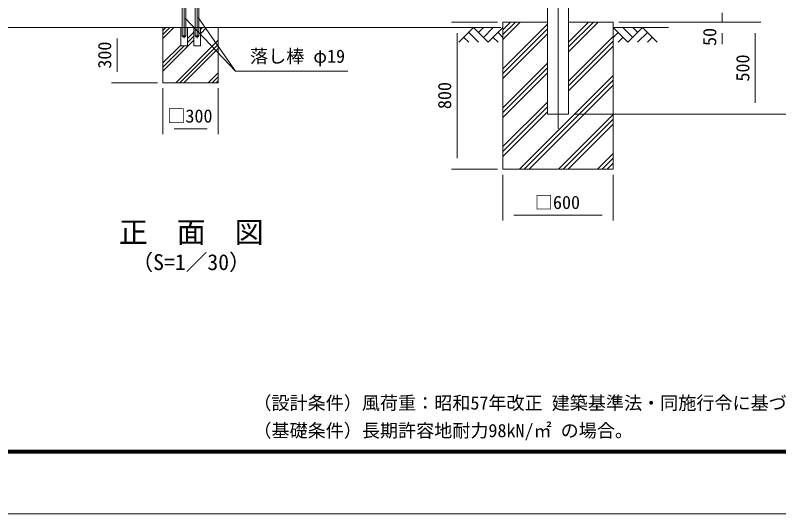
# Model space of a CAD drawing. Units: millimetres, scale not verified. Extents: x -6300 to 6300, y -4455 to 4455.
# Drawn here: x -2275 to 1879, y -4455 to -1743 of the extents above; entities that cross this region are included whole.
import ezdxf
from ezdxf.enums import TextEntityAlignment as Align

# ---------------------------------------------------------------- set-up
doc = ezdxf.new("R2010")
doc.units = ezdxf.units.MM
doc.header["$LTSCALE"] = 30
doc.linetypes.add('USER1', pattern=[50.8, 31.75, -6.35, 6.35, -6.35])
for name, color, linetype, lineweight in [('0-0_D-DCR-HCH', 7, 'Continuous', 9), ('0-1_D-STR4', 7, 'Continuous', 9), ('0-2_D-STR1', 1, 'Continuous', 18), ('0-3_D-STR3', 3, 'Continuous', 13), ('0-4_D-BMK', 2, 'USER1', 13), ('0-5_D-BGD', 7, 'Continuous', 9), ('0-6_D-STR-DIM', 7, 'Continuous', 9), ('0-8_D-STR-TXT', 7, 'Continuous', 9), ('0-9_D-TTL-TXT', 7, 'Continuous', 18), ('0-B_D-TTL', 7, 'Continuous', 9)]:
    doc.layers.add(name, color=color, linetype=linetype, lineweight=lineweight)
doc.styles.add('ＭＳ ゴシック', font='')
doc.styles.get('ＭＳ ゴシック').set_extended_font_data('MS Gothic')

msp = doc.modelspace()

# ---------------------------------------------------------------- linework, layer by layer
at = {"layer": '0-0_D-DCR-HCH'}
for p, q in [((378.62, -1874.8), (472.9, -1780.52)), ((378.62, -1848.28), (446.38, -1780.52)), ((378.62, -1821.76), (419.86, -1780.52)), ((735.77, -1941.91), (897.16, -1780.52)), ((735.77, -1915.39), (870.64, -1780.52)), ((735.77, -1888.88), (844.13, -1780.52)), ((-1471.38, -1870.26), (-1411.64, -1810.52)), ((-1471.38, -1848.17), (-1433.73, -1810.52)), ((-1471.38, -1826.07), (-1455.83, -1810.52)), ((-1267.98, -1843.64), (-1234.86, -1810.52)), ((-1267.98, -1821.54), (-1256.96, -1810.52)), ((218.98, -1810.52), (139.17, -1890.34)), ((218.98, -1810.52), (298.8, -1890.34)), ((245.59, -1837.13), (272.2, -1810.52)), ((272.2, -1863.73), (325.41, -1810.52)), ((298.8, -1890.34), (378.62, -1810.52)), ((378.62, -2033.89), (621.47, -1791.04)), ((378.62, -2060.41), (621.47, -1817.56)), ((1058.44, -1890.34), (978.62, -1810.52)), ((1085.04, -1863.73), (1031.83, -1810.52)), ((1138.26, -1810.52), (1058.44, -1890.34)), ((1111.79, -1837.26), (1085.04, -1810.52)), ((1138.26, -1810.52), (1218.07, -1890.34)), ((-1338.78, -1870.25), (-1303.98, -1835.45)), ((-1338.78, -1892.34), (-1303.98, -1857.54)), ((165.77, -1863.73), (192.5, -1890.34)), ((192.38, -1837.13), (245.83, -1890.34)), ((325.41, -1863.73), (352.14, -1890.34)), ((352.01, -1837.13), (378.62, -1863.61)), ((378.62, -2086.93), (621.47, -1844.08)), ((735.77, -2101.01), (978.62, -1858.16)), ((1005.23, -1837.13), (978.62, -1863.61)), ((1031.83, -1863.73), (1005.1, -1890.34)), ((1164.86, -1837.13), (1111.41, -1890.34)), ((1191.47, -1863.73), (1164.74, -1890.34)), ((-1471.38, -2047.04), (-1303.98, -1879.64)), ((-1471.38, -2002.85), (-1374.78, -1906.25)), ((-1471.38, -2024.94), (-1356.96, -1910.52)), ((-1402.28, -2110.52), (-1171.38, -1879.62)), ((-1380.18, -2110.52), (-1171.38, -1901.72)), ((735.77, -2127.52), (978.62, -1884.67)), ((-1358.08, -2110.52), (-1171.38, -1923.82)), ((735.77, -2154.04), (978.62, -1911.19)), ((378.62, -2246.03), (621.47, -2003.18)), ((378.62, -2272.54), (621.47, -2029.69)), ((-1225.5, -2110.52), (-1171.38, -2056.4)), ((378.62, -2299.06), (621.47, -2056.21)), ((468.39, -2580.52), (978.62, -2070.29)), ((-1203.4, -2110.52), (-1171.38, -2078.5)), ((-1181.31, -2110.52), (-1171.38, -2100.59)), ((494.91, -2580.52), (978.62, -2096.81)), ((521.42, -2580.52), (978.62, -2123.32)), ((378.62, -2458.16), (621.47, -2215.31)), ((378.62, -2484.67), (621.47, -2241.82)), ((378.62, -2511.19), (621.47, -2268.34)), ((680.52, -2580.52), (978.62, -2282.42)), ((707.04, -2580.52), (978.62, -2308.94)), ((733.56, -2580.52), (978.62, -2335.46)), ((892.65, -2580.52), (978.62, -2494.55)), ((919.17, -2580.52), (978.62, -2521.07)), ((945.69, -2580.52), (978.62, -2547.59))]:
    msp.add_line(p, q, dxfattribs=at)
at = {"layer": '0-1_D-STR4'}
for p, q in [((735.77, -1780.52), (978.62, -1780.52)), ((978.62, -2580.52), (978.62, -1780.52)), ((-1471.38, -2110.52), (-1471.38, -1810.52)), ((978.62, -2580.52), (378.62, -2580.52))]:
    msp.add_line(p, q, dxfattribs=at)
for points in [[(378.62, -2580.52), (378.62, -1780.52), (621.47, -1780.52)], [(-1471.38, -2110.52), (-1171.38, -2110.52), (-1171.38, -1810.52)]]:
    msp.add_lwpolyline(points, dxfattribs=at)
at = {"layer": '0-2_D-STR1'}
for p, q in [((621.47, -2280.52), (621.47, 1009.48)), ((735.77, -2280.52), (735.77, 1009.48)), ((735.77, -2280.52), (621.47, -2280.52))]:
    msp.add_line(p, q, dxfattribs=at)
at = {"layer": '0-3_D-STR3'}
for p, q in [((-1366.28, -1600.52), (-1366.28, -1856.02)), ((-1347.28, -1600.52), (-1347.28, -1856.02)), ((-1295.48, -1600.52), (-1295.48, -1856.02)), ((-1276.48, -1600.52), (-1276.48, -1856.02)), ((-1374.78, -1910.52), (-1374.78, -1810.52)), ((-1267.98, -1910.52), (-1267.98, -1810.52)), ((-1361.28, -1861.02), (-1366.28, -1856.02)), ((-1352.28, -1861.02), (-1361.28, -1861.02)), ((-1290.48, -1861.02), (-1281.48, -1861.02)), ((-1281.48, -1861.02), (-1276.48, -1856.02))]:
    msp.add_line(p, q, dxfattribs=at)
for points in [[(-1374.78, -1910.52), (-1338.78, -1910.52), (-1338.78, -1810.52)], [(-1267.98, -1910.52), (-1303.98, -1910.52), (-1303.98, -1810.52)], [(-1352.28, -1861.02), (-1347.28, -1856.02), (-1366.28, -1856.02)], [(-1290.48, -1861.02), (-1295.48, -1856.02), (-1276.48, -1856.02)]]:
    msp.add_lwpolyline(points, dxfattribs=at)
at = {"layer": '0-4_D-BMK'}
for p, q in [((678.62, -2360.52), (678.62, 1099.48)), ((-1356.78, -1867.2), (-1356.78, -1373.71)), ((-1285.98, -1867.2), (-1285.98, -1373.71))]:
    msp.add_line(p, q, dxfattribs=at)
at = {"layer": '0-5_D-BGD'}
for p, q in [((-3021.38, -1810.52), (366.62, -1810.52)), ((978.62, -1810.52), (1278.62, -1810.52))]:
    msp.add_line(p, q, dxfattribs=at)
at = {"layer": '0-6_D-STR-DIM'}
for p, q in [((1571.17, -1730.52), (1571.17, -1780.52)), ((348.62, -1780.52), (98.62, -1780.52)), ((1008.62, -1780.52), (1781.17, -1780.52)), ((1008.62, -1780.52), (1601.17, -1780.52)), ((1008.62, -1780.52), (1781.17, -1780.52)), ((-1501.38, -1810.52), (-1751.38, -1810.52)), ((128.62, -2520.52), (128.62, -1840.52)), ((1571.17, -1840.52), (1571.17, -1900.52)), ((1751.17, -1840.52), (1751.17, -2220.52)), ((-1721.38, -2050.52), (-1721.38, -1870.52)), ((-1501.38, -2110.52), (-1751.38, -2110.52)), ((-1471.38, -2140.52), (-1471.38, -2390.52)), ((-1171.38, -2140.52), (-1171.38, -2390.52)), ((765.77, -2280.52), (1971.22, -2280.52)), ((765.77, -2280.52), (1781.17, -2280.52)), ((-1411.38, -2360.52), (-1231.38, -2360.52)), ((348.62, -2580.52), (98.62, -2580.52)), ((378.62, -2610.52), (378.62, -2860.52)), ((978.62, -2610.52), (978.62, -2860.52)), ((438.62, -2830.52), (918.62, -2830.52))]:
    msp.add_line(p, q, dxfattribs=at)
at = {"layer": '0-8_D-STR-TXT'}
msp.add_line((-1076.27, -2048.13), (-1351.5, -1759.67), dxfattribs=at)
msp.add_lwpolyline([(-465.37, -2048.13), (-1076.27, -2048.13), (-1280, -1756.23)], dxfattribs=at)
at = {"layer": '0-B_D-TTL', "color": 2, "lineweight": 18}
msp.add_lwpolyline([(-6300, 4455), (6300, 4455), (6300, -4455), (-6300, -4455)], close=True, dxfattribs=at)
at = {"layer": '0-B_D-TTL'}
for points in [[(-5895, 4125), (5895, 4125), (5895, -4125), (-5895, -4125)], [(-5891.25, 4121.25), (5891.25, 4121.25), (5891.25, -4121.25), (-5891.25, -4121.25)], [(-5887.5, 4117.5), (5887.5, 4117.5), (5887.5, -4117.5), (-5887.5, -4117.5)], [(-5883.75, 4113.75), (5883.75, 4113.75), (5883.75, -4113.75), (-5883.75, -4113.75)], [(-5880, 4110), (5880, 4110), (5880, -4110), (-5880, -4110)]]:
    msp.add_lwpolyline(points, close=True, dxfattribs=at)

# ---------------------------------------------------------------- texts
at = {"layer": '0-6_D-STR-DIM', "style": 'ＭＳ ゴシック'}
for s, p in [('50', (1561.05, -1910.35)), ('300', (-1731.5, -2033.83)), ('500', (1741.05, -2103.83)), ('800', (118.5, -2253.83))]:
    msp.add_text(s, height=72.14, rotation=90, dxfattribs=at).set_placement(p, align=Align.BOTTOM_LEFT)
for s, p in [('□300', (-1447.61, -2348.89)), ('□600', (552.39, -2818.89))]:
    msp.add_text(s, height=72.14, dxfattribs=at).set_placement(p, align=Align.BOTTOM_LEFT)
at = {"layer": '0-8_D-STR-TXT', "style": 'ＭＳ ゴシック'}
msp.add_text('落し棒 φ19', height=72.14, dxfattribs=at).set_placement((-997.6, -2023.73), align=Align.BOTTOM_LEFT)
at = {"layer": '0-9_D-TTL-TXT', "style": 'ＭＳ ゴシック'}
for s, height, p in [('正\u3000面\u3000図', 115.5, (-1711.23, -3015.92)), ('（S=1／30）', 86.66, (-1643, -3155.71)), ('（設計条件）風荷重：昭和57年改正 建築基準法・同施行令に基づく風圧力に準拠。', 72.14, (-979.42, -3910.24)), ('（基礎条件）長期許容地耐力98kN/㎡ の場合。', 72.14, (-979.42, -4060.24))]:
    msp.add_text(s, height=height, dxfattribs=at).set_placement(p, align=Align.BOTTOM_LEFT)

doc.saveas('drawing.dxf')
